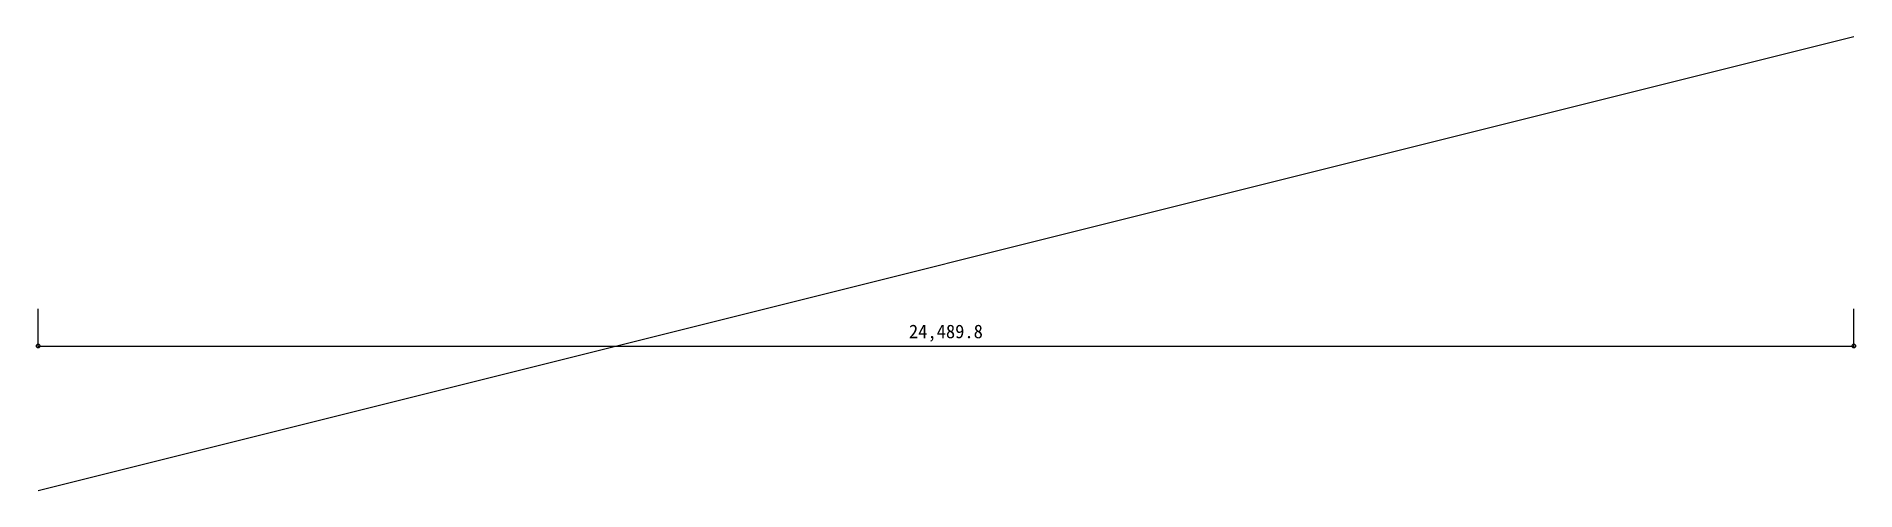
# Model space of a CAD drawing. Units: millimetres at full size, sheet at 1:100. Extents: x -15576 to 8964, y -15735 to -9612.
import ezdxf
from ezdxf.enums import TextEntityAlignment as Align

# ---------------------------------------------------------------- set-up
doc = ezdxf.new("R2010")
doc.units = ezdxf.units.MM
doc.header["$LTSCALE"] = 100
doc.header["$PDMODE"] = 32
doc.header["$PDSIZE"] = 50
doc.layers.add('0-0', color=4, linetype='Continuous')
doc.styles.add('ＭＳ ゴシック', font='')
doc.styles.get('ＭＳ ゴシック').set_extended_font_data('MS Gothic')

msp = doc.modelspace()

# ---------------------------------------------------------------- linework, layer by layer
at = {"layer": '0-0', "color": 7}
msp.add_line((-15551, -15734.7), (8938.8, -9612.2), dxfattribs=at)
at = {"layer": '0-0'}
for p, q in [((-15551, -13785.7), (-15551, -13285.7)), ((8938.8, -13785.7), (8938.8, -13285.7)), ((-15551, -13785.7), (8938.8, -13785.7))]:
    msp.add_line(p, q, dxfattribs=at)
for p in [(-15551, -13785.7), (8938.8, -13785.7)]:
    msp.add_point(p, dxfattribs=at)

# ---------------------------------------------------------------- texts
at = {"layer": '0-0', "style": 'ＭＳ ゴシック'}
msp.add_text('24,489.8', height=183.3, dxfattribs=at).set_placement((-3806.1, -13735.7), align=Align.BOTTOM_LEFT)

doc.saveas('drawing.dxf')
